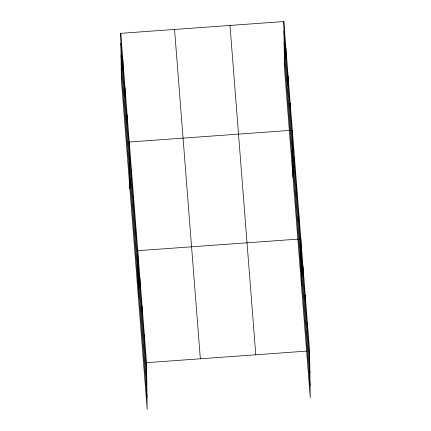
<?xml version="1.0" encoding="UTF-8"?>
<svg xmlns="http://www.w3.org/2000/svg" width="431" height="431" viewBox="0 0 431 431"><rect width="100%" height="100%" fill="white"/><g stroke="black" fill="none" stroke-linecap="round" stroke-linejoin="round"><path stroke-width="0.65" d="M120.739 33.327L146.529 362.67L147.181 409.45L121.391 80.107L120.739 33.327L283.819 21.55L309.609 350.893L310.261 397.673L284.471 68.33L283.819 21.55M289.702 130.421L129.252 142.009L129.903 188.789M298.214 239.108L137.758 250.697L138.416 297.471M299.529 239.011L300.838 238.914L301.495 285.694M146.529 362.67L306.985 351.082M283.954 31.404L309.744 360.747M284.126 43.59L309.916 372.934M284.304 56.143L310.094 385.486M230.003 25.434L255.793 354.778M174.555 29.443L200.345 358.786M120.874 43.186L146.664 372.524M121.046 55.367L146.836 384.711M121.224 67.92L147.014 397.263M307.416 322.9L307.556 332.754M305.223 294.906L305.363 304.76M303.031 266.913L303.171 276.767M298.71 211.745L298.85 221.599M296.582 184.576L296.722 194.429M294.459 157.407L294.594 167.26M292.331 130.232L292.983 177.012M290.203 103.063L290.338 112.917M288.075 75.894L288.21 85.747M285.947 48.719L286.082 58.578M144.337 334.677L144.477 344.531M142.144 306.683L142.284 316.537M139.951 278.69L140.091 288.544M135.63 223.522L135.77 233.381M133.502 196.353L133.642 206.207M131.374 169.184L131.514 179.037M127.123 114.84L127.258 124.694M124.995 87.671L125.13 97.525M122.867 60.502L123.002 70.355"/></g></svg>
